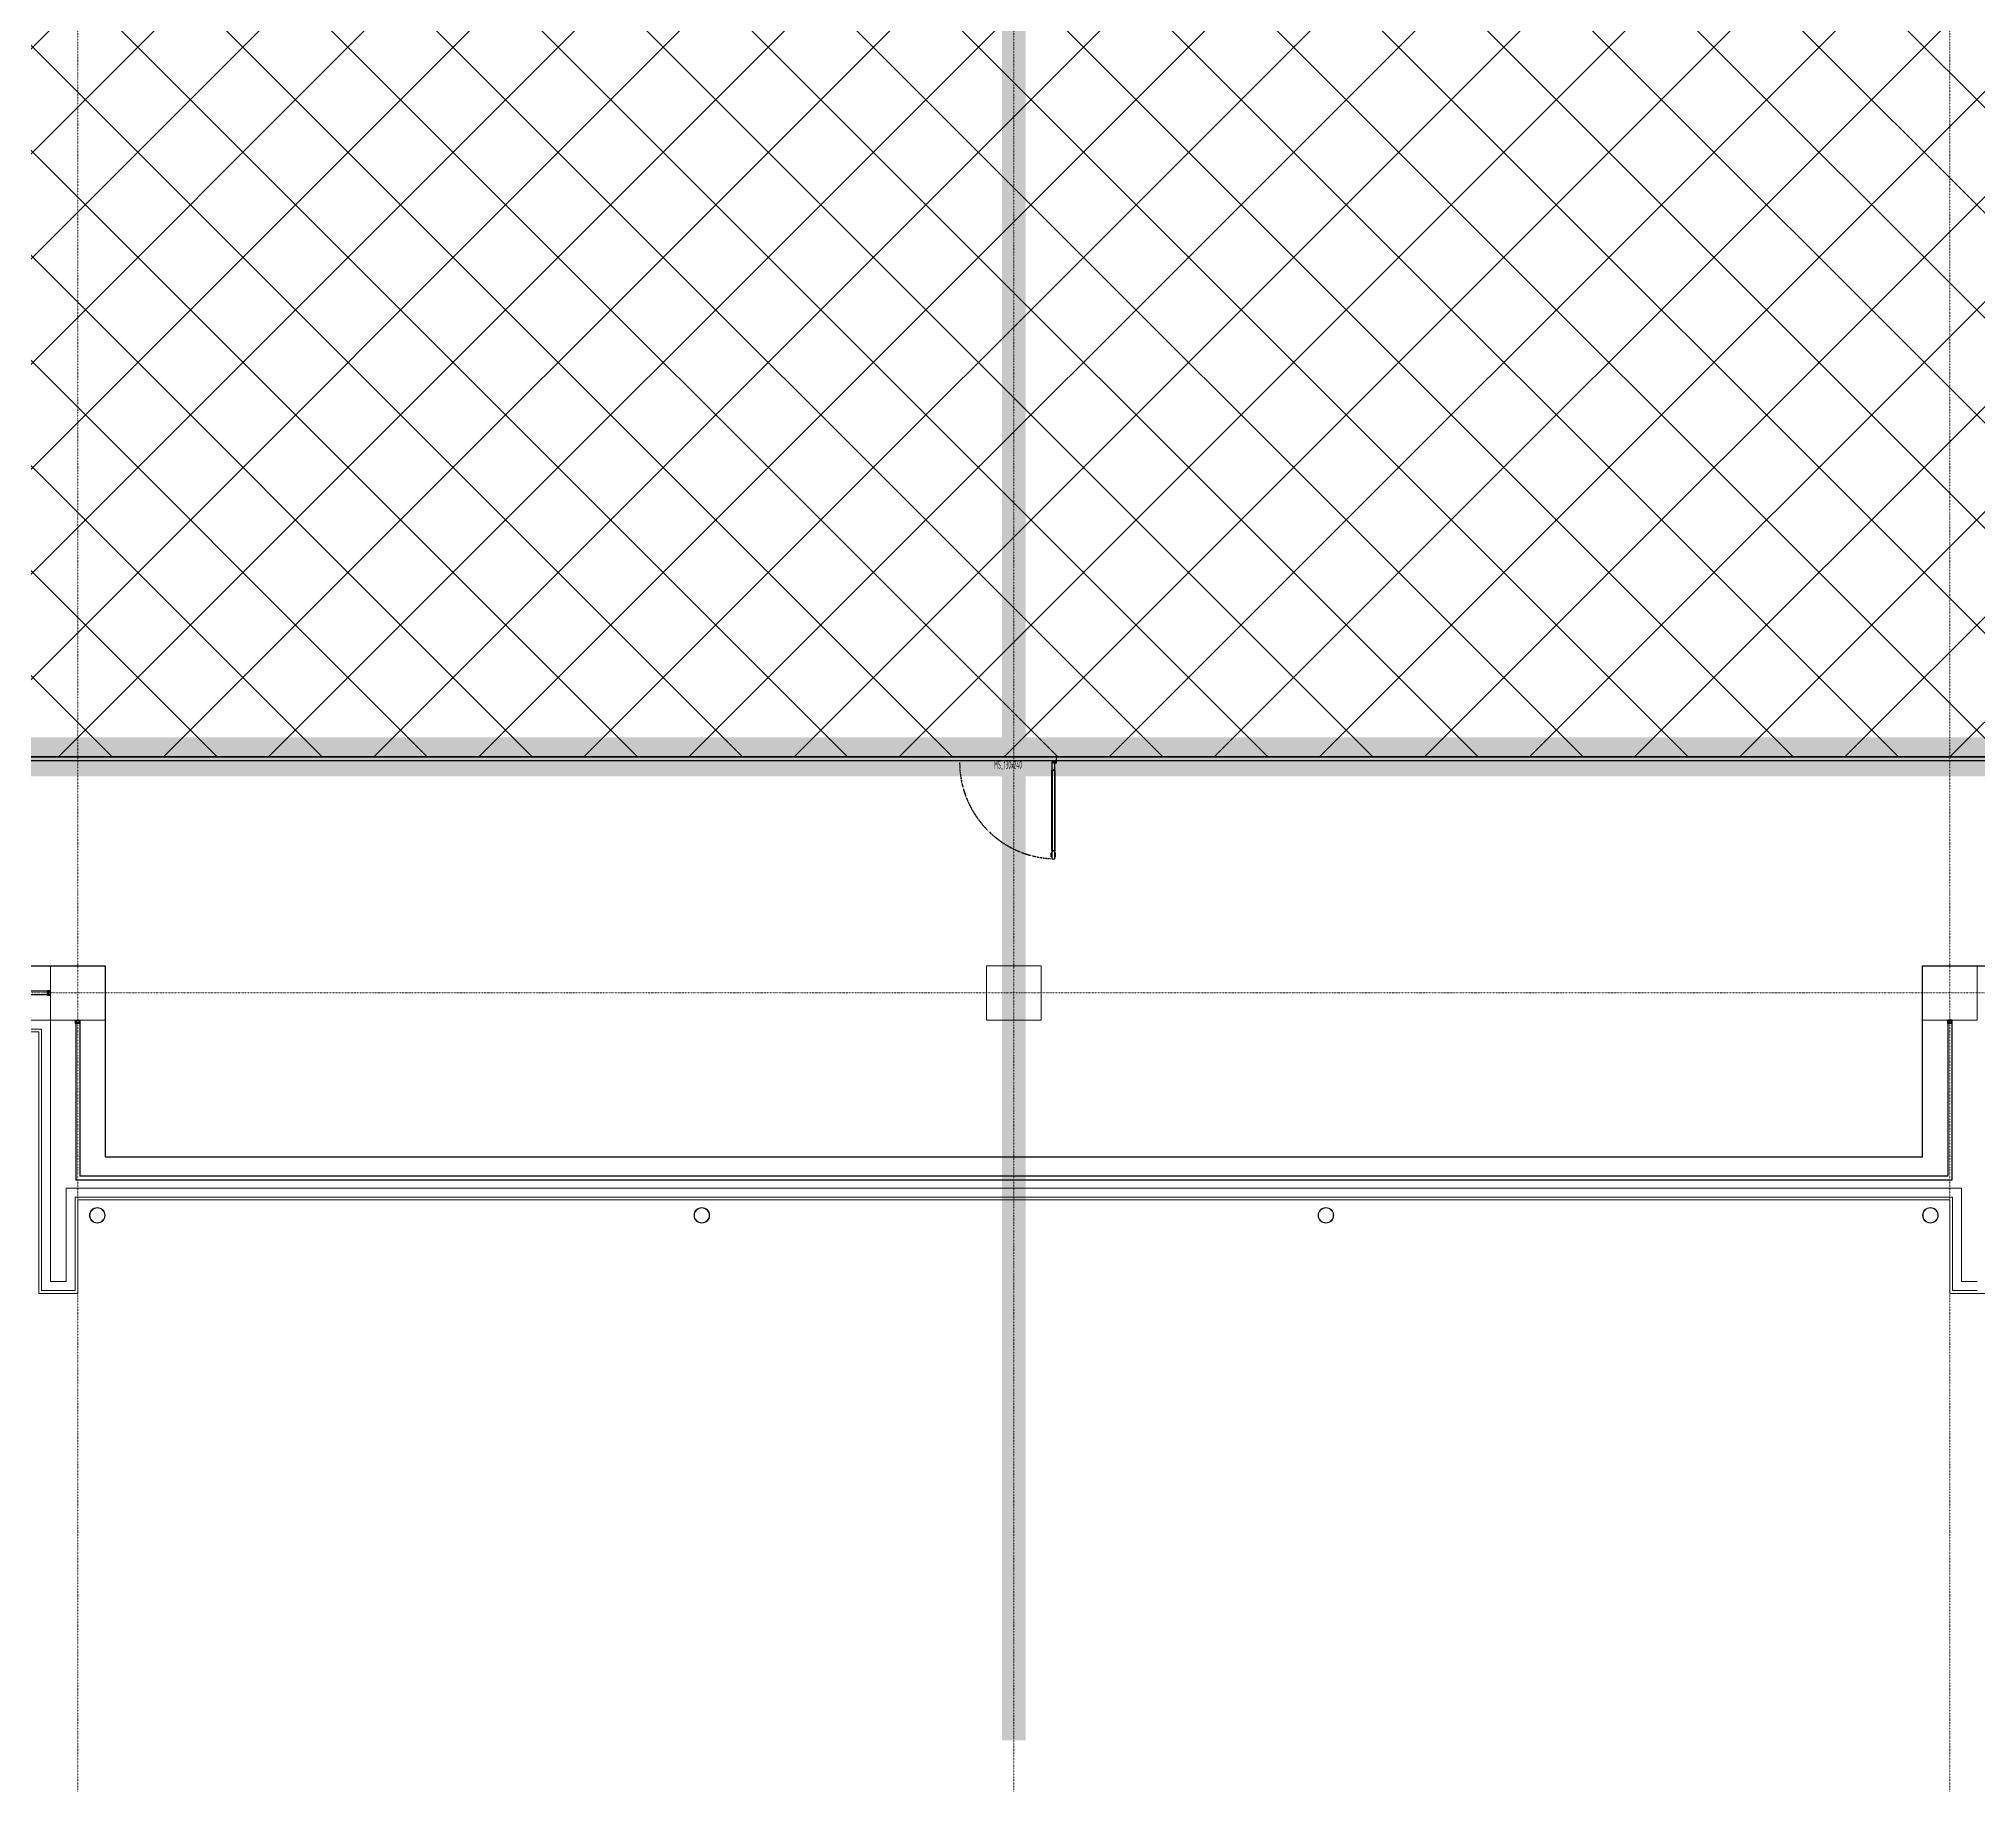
# Model space of a CAD drawing. Extents: x -32000 to 290600, y -106160 to 131250.
# Drawn here: x 126700 to 151550, y -10141 to 12230 of the extents above; entities that cross this region are included whole.
import ezdxf
from ezdxf.enums import TextEntityAlignment as Align

# ---------------------------------------------------------------- set-up
doc = ezdxf.new("R2010")
doc.units = 0
doc.header["$LTSCALE"] = 5
for name, pattern in [('DASHDOT2', [0.5, 0.25, -0.125, 0, -0.125]), ('DIVIDE', [1.25, 0.5, -0.25, 0, -0.25, 0, -0.25]), ('H12PL3$0$JJP_三點線', [0.9, 0.3, -0.15, 0, -0.15, 0, -0.15, 0, -0.15]), ('XFDP30-200K$0$HIDDEN', [0.3, 0.2, -0.1])]:
    doc.linetypes.add(name, pattern=pattern)
for name, color, linetype in [('A-100T', 140, 'Continuous'), ('A-CLEANLINESS-Area', 6, 'DASHDOT2'), ('area code', 5, 'Continuous'), ('H12PL3$0$A-OBJE-MEP', 252, 'Continuous'), ('H12PL3$0$A-WALL-EX', 252, 'Continuous'), ('H12PL3$0$S-COL', 252, 'Continuous'), ('H12PL3$0$S-GRID', 252, 'Continuous'), ('XFDP30-200K$0$A-Door (200K)', 2, 'Continuous'), ('XFDP30-200K$0$A-Partition-Col (200K)', 1, 'Continuous'), ('XFDP30-200K$0$A-W-P1S (200K)', 2, 'Continuous'), ('XFDP30-200K$0$A-W-R1 (Rockwool) (200K)', 2, 'Continuous')]:
    doc.layers.add(name, color=color, linetype=linetype)
doc.layers.add('XFDP30-200K$0$A-Area (200K)', color=7, linetype='Continuous', plot=False)
doc.styles.add('XFDP30-200K$0$AA-TXT', font='isocp.shx', dxfattribs={"width": 0.8, "bigfont": 'china.shx'})

# ---------------------------------------------------------------- blocks, each defined once
blk = doc.blocks.new('XFDP30-200K$0$TP1-50-Partition_Col-side')
blk.add_lwpolyline([(-2.5, -4), (-2.5, -3.9), (-2.6, -3.9), (-2.5, -3), (-2.5, -0.3), (-2.4, -0.2), (-0.7, -0.2), (-0.5, -0.2), (-0.1, -0.2), (0, -0.2), (0, -0.2), (0.5, -0.2), (0.6, -0.2), (2.4, -0.2), (2.5, -0.3), (2.5, -3), (2.6, -3.9), (2.5, -3.9), (2.5, -4), (2.7, -4), (2.7, 0), (-2.7, 0), (-2.7, -4)], close=True)
for points in [[(-1.6, -2.1), (-2.3, -2.1, 0.414213), (-2.4, -2.2), (-2.4, -3.6), (-2.5, -3.6), (-2.5, -2.2, -0.414213), (-2.3, -2), (-1.6, -2), (-1.6, -2.1)], [(1.6, -2.1), (2.3, -2.1, -0.414213), (2.4, -2.2), (2.4, -3.6), (2.5, -3.6), (2.5, -2.2, 0.414213), (2.3, -2), (1.6, -2), (1.6, -2.1)]]:
    blk.add_lwpolyline(points, format="xyb")
blk.add_lwpolyline([(2.2, -3.6), (-2.2, -3.6, -0.414214), (-2.3, -3.5), (-2.3, -2.6, -0.414214), (-2.2, -2.5), (-1.3, -2.5, 0.414214), (-1.1, -2.3), (-1.1, -2.2, 0.414214), (-1.3, -2.1), (-1.9, -2.1), (-1.9, -2.1), (-1.3, -2.1, -0.414214), (-1.2, -2.2), (-1.2, -2.3, -0.414214), (-1.3, -2.4), (-2.2, -2.4, 0.414214), (-2.4, -2.6), (-2.4, -3.5, 0.414214), (-2.2, -3.6), (2.2, -3.6, 0.414214), (2.4, -3.5), (2.4, -2.6, 0.414214), (2.2, -2.4), (1.3, -2.4, -0.414214), (1.2, -2.3), (1.2, -2.2, -0.414214), (1.3, -2.1), (1.9, -2.1), (1.9, -2.1), (1.3, -2.1, 0.414214), (1.1, -2.2), (1.1, -2.3, 0.414214), (1.3, -2.5), (2.2, -2.5, -0.414214), (2.3, -2.6), (2.3, -3.5, -0.414214)], format="xyb", close=True)
blk = doc.blocks.new('XFDP30-200K$0$GAD2205')
blk.add_lwpolyline([(0, 1), (0, 1), (-18, 1, -0.414214), (-18, 2), (-18, 3, -0.414214), (-18, 3), (-14, 3, 0.414214), (-13, 4), (-13, 4, 0.414214), (-14, 4), (-18, 4, -0.414214), (-18, 5), (-18, 12, -0.414214), (-18, 12), (-18, 12, 0.414214), (-18, 12), (-18, 14, 0.72636), (-19, 14), (-19, 13, 0.158507), (-19, 13), (-19, 0, 0.414214), (-19, 0), (19, 0, 0.414214), (19, 0), (19, 13, 0.158507), (19, 13), (19, 14, 0.72636), (18, 14), (18, 12, 0.414214), (18, 12, -0.414214), (18, 12), (18, 5, -0.414214), (18, 4), (14, 4, 0.414214), (13, 4), (13, 4, 0.414214), (14, 3), (18, 3, -0.414214), (18, 3), (18, 2, -0.414214), (18, 1), (0, 1)], format="xyb", close=True)
blk = doc.blocks.new('XFDP30-200K$0$Door-S130a')
for p, q in [((8.8, 120.4), (8.8, 125.3)), ((8.8, 125.3), (9.6, 125.3)), ((9.6, 125.3), (9.6, 120.4)), ((9.6, 120.4), (8.8, 120.4))]:
    blk.add_line(p, q)
blk.add_lwpolyline([(4.8, 120.4), (4.8, 125.3), (4, 125.3), (4, 120.4)], close=True)
at = {"ltscale": 5}
for points in [[(8.8, 117.8), (8.8, 127.9), (4.8, 127.9), (4.8, 117.8)], [(5, 117.5), (5, 14.8), (5, 14.8), (5, 117.5)], [(8.6, 14.8), (8.5, 14.8), (8.5, 117.5), (8.6, 117.5)], [(8.8, 4.3), (8.8, 14.4), (4.8, 14.4), (4.8, 4.3)]]:
    blk.add_lwpolyline(points, close=True, dxfattribs=at)
blk.add_lwpolyline([(4.8, 117.9), (4.8, 116.7, 0.158507), (4.9, 116.7), (4.9, 116.5, 0.72636), (5, 116.6), (5, 116.7, 0.414214), (5, 116.7, -0.414214), (4.9, 116.8), (4.9, 117.5, -0.414214), (5, 117.5), (5.4, 117.5, 0.414214), (5.4, 117.5), (5.4, 117.6, 0.414214), (5.4, 117.6), (5, 117.6, -0.414214), (4.9, 117.6), (4.9, 117.8, -0.414214), (5, 117.8), (6.8, 117.8), (6.8, 117.8), (6.8, 117.8), (8.6, 117.8, -0.414214), (8.6, 117.8), (8.6, 117.6, -0.414214), (8.6, 117.6), (8.2, 117.6, 0.414214), (8.1, 117.6), (8.1, 117.5, 0.414214), (8.2, 117.5), (8.6, 117.5, -0.414214), (8.6, 117.5), (8.6, 116.8, -0.414214), (8.6, 116.7), (8.6, 116.7, 0.414214), (8.6, 116.7), (8.6, 116.6, 0.72636), (8.6, 116.5), (8.7, 116.7, 0.158507), (8.7, 116.7), (8.7, 117.9, 0.414214), (8.7, 117.9), (4.9, 117.9, 0.414214)], format="xyb", close=True, dxfattribs=at)
at = {"ltscale": 500}
for points in [[(3.2, -0.6), (3.2, 3.9), (3, 3.9), (3, -0.6)], [(8.5, 4.8), (4, 4.8), (4, 4.6), (8.5, 4.6)]]:
    blk.add_lwpolyline(points, close=True, dxfattribs=at)
at = {"linetype": 'XFDP30-200K$0$HIDDEN', "ltscale": 0.1}
blk.add_arc((3.4, 4.4), 123.6, 0, 86.7594, dxfattribs=at)
at = {"ltscale": 500, "extrusion": (0, 0, -1)}
blk.add_ellipse((3.4, 4.4), major_axis=(-0.495, 0.495), ratio=1, start_param=5.497787, end_param=11.780972, dxfattribs=at)
at = {"ltscale": 5, "xscale": 0.1000000000058208, "yscale": 0.1000000000058208, "zscale": 0.1000000000058208}
blk.add_blockref('XFDP30-200K$0$GAD2205', (6.8, 14.3), dxfattribs=at)
at = {"color": 9, "style": 'XFDP30-200K$0$AA-TXT', "width": 0.45}
blk.add_attdef('130X240', text='', height=10, dxfattribs=at).set_placement((65, 10), align=Align.MIDDLE_CENTER)
blk = doc.blocks.new('XFDP30-200K')
at = {"layer": 'XFDP30-200K$0$A-Area (200K)'}
blk.add_lwpolyline([(174600, 89650), (43650, 89650), (43650, 85450), (18450, 85450), (18450, 60390), (23000, 60390), (23000, 55815), (18449, 55815), (18449, 350), (127550, 350), (127550, -2100), (150850, -2100), (150850, 350), (174600, 350)], close=True, dxfattribs=at)
at = {"layer": 'XFDP30-200K$0$A-W-P1S (200K)'}
for p, q in [((167375, 3025, 0), (18625, 3025)), ((167375, 2975, 0), (18575, 2975))]:
    blk.add_line(p, q, dxfattribs=at)
at = {"layer": 'XFDP30-200K$0$A-W-R1 (Rockwool) (200K)'}
for p, q in [((126850, 25, 0), (119150, 25, 0)), ((126850, -25, 0), (119150, -25, 0)), ((127175, -350, 0), (127175, -2400, 0)), ((127225, -350, 0), (127225, -2350, 0)), ((151175, -350, 0), (151175, -2350, 0)), ((151225, -350, 0), (151225, -2400, 0)), ((151225, -2400, 0), (127175, -2400, 0)), ((151175, -2350, 0), (127225, -2350, 0))]:
    blk.add_line(p, q, dxfattribs=at)
at = {"layer": 'XFDP30-200K$0$A-Door (200K)'}
ref = blk.add_blockref('XFDP30-200K$0$Door-S130a', (139775, 3000), dxfattribs=dict(at, xscale=10, yscale=10, zscale=10, rotation=180))
ref.add_attrib('130X240', 'MS_130x240', dxfattribs={"layer": '0', "color": 9, "height": 100, "style": 'XFDP30-200K$0$AA-TXT', "width": 0.45}).set_placement((139125, 2925), align=Align.MIDDLE_CENTER)
at = {"layer": 'XFDP30-200K$0$A-Partition-Col (200K)', "xscale": 10, "yscale": 10, "zscale": 10, "rotation": 270}
blk.add_blockref('XFDP30-200K$0$TP1-50-Partition_Col-side', (126850, 0), dxfattribs=at)
at = {"layer": 'XFDP30-200K$0$A-Partition-Col (200K)', "yscale": 10, "zscale": 10}
for p, xscale in [((127200, -350), -10), ((151200, -350), 10)]:
    blk.add_blockref('XFDP30-200K$0$TP1-50-Partition_Col-side', p, dxfattribs=dict(at, xscale=xscale))
blk = doc.blocks.new('H12PL3')
at = {"layer": 'H12PL3$0$A-OBJE-MEP', "lineweight": 0, "flags": 128}
for points in [[(127545, -2850, 1), (127355, -2850, 1)], [(135295, -2850, 1), (135105, -2850, 1)], [(143295, -2850, 1), (143105, -2850, 1)], [(151045, -2850, 1), (150855, -2850, 1)]]:
    blk.add_lwpolyline(points, format="xyb", close=True, dxfattribs=at)
at = {"layer": 'H12PL3$0$A-OBJE-MEP', "lineweight": 0}
for centre in [(127450, -2850), (135200, -2850), (143200, -2850), (150950, -2850)]:
    blk.add_circle(centre, 100, dxfattribs=at)
at = {"layer": 'H12PL3$0$A-WALL-EX', "lineweight": 0}
for p, q in [((126700, -465), (83000, -465)), ((126735, -465), (126700, -465)), ((126735, -465), (126700, -465)), ((126735, -500), (126735, -465)), ((126735, -3815), (126735, -500)), ((127165, -2615), (127165, -2650)), ((127165, -2615), (127165, -2650)), ((127200, -2615), (127165, -2615)), ((127165, -2650), (127165, -3815)), ((151200, -2615), (127200, -2615)), ((151235, -2615), (151200, -2615)), ((151235, -2650), (151235, -2615)), ((151235, -2650), (151235, -2615)), ((151235, -3815), (151235, -2650)), ((126735, -3815), (126850, -3815)), ((126735, -3815), (126850, -3815)), ((127050, -3815), (126850, -3815)), ((127050, -3815), (127165, -3815)), ((127050, -3815), (127165, -3815)), ((151235, -3815), (151350, -3815)), ((151235, -3815), (151350, -3815)), ((151550, -3815), (151350, -3815))]:
    blk.add_line(p, q, dxfattribs=at)
at = {"layer": 'H12PL3$0$A-WALL-EX', "lineweight": 0, "flags": 128}
for points in [[(126735, -350), (83000, -350)], [(126850, -350), (126735, -350)], [(126850, -3700), (126850, -350)], [(83000, -500), (126700, -500)], [(126700, -500), (126700, -3850)], [(127050, -2500), (127050, -2615)], [(151350, -2500), (127050, -2500)], [(127050, -2615), (127050, -3700)], [(151200, -2650), (127200, -2650)], [(151200, -2650), (127200, -2650)], [(151200, -2650), (127200, -2650)], [(151200, -2650), (127200, -2650)], [(151200, -2650), (127200, -2650)], [(127200, -3850), (127200, -2650)], [(127200, -2650), (151200, -2650)], [(151200, -2650), (151200, -3850)], [(151350, -2500), (151350, -2615)], [(151350, -3700), (151350, -2615)], [(127050, -3700), (126850, -3700)], [(151550, -3700), (151350, -3700)], [(126700, -3850), (126735, -3850)], [(126735, -3850), (127165, -3850)], [(127200, -3850), (127165, -3850)], [(151200, -3850), (151235, -3850)], [(151235, -3850), (151665, -3850)]]:
    blk.add_lwpolyline(points, dxfattribs=at)
at = {"layer": 'H12PL3$0$S-COL', "lineweight": 0, "flags": 128}
for points in [[(126850, -350), (127550, -350), (127550, 350), (126850, 350)], [(138850, -350), (139550, -350), (139550, 350), (138850, 350)], [(150850, 350), (150850, -350), (151550, -350), (151550, 350)]]:
    blk.add_lwpolyline(points, close=True, dxfattribs=at)
at = {"layer": 'H12PL3$0$S-GRID', "linetype": 'H12PL3$0$JJP_三點線', "lineweight": 0}
for p, q in [((127200, 128250), (127200, -28000)), ((139200, 128250), (139200, -28000)), ((151200, 128250), (151200, -28000)), ((-29000, 0), (289600, 0))]:
    blk.add_line(p, q, dxfattribs=at)
blk.add_blockref('XFDP30-200K', (0, 0))

msp = doc.modelspace()

# ---------------------------------------------------------------- hatches: boundary and pattern name
at = {"layer": 'A-100T'}
h = msp.add_hatch(dxfattribs=at)
h.set_pattern_fill('ANSI37', color=256, scale=300, style=0)
h.paths.add_polyline_path([(175775, 86975), (43825, 86975), (43825, 85350), (18625, 85350), (18625, 60490), (23100, 60490), (23100, 55715), (18625, 55715), (18625, 3025), (167375, 3025), (167375, 11425), (175775, 11425)])
h.paths.add_polyline_path([(127650, 74550), (126750, 74550), (126750, 75450), (127650, 75450)], flags=16)
h.paths.add_polyline_path([(151650, 74550), (150750, 74550), (150750, 75450), (151650, 75450)], flags=16)
h.paths.add_polyline_path([(127650, 59550), (126750, 59550), (126750, 60450), (127650, 60450)], flags=16)
h.paths.add_polyline_path([(151650, 59550), (150750, 59550), (150750, 60450), (151650, 60450)], flags=16)
h.paths.add_polyline_path([(155010, 59550), (160054, 59550), (160054, 60450), (155010, 60450)], flags=16)
h.paths.add_polyline_path([(118350, 59550), (123394, 59550), (123394, 60450), (118350, 60450)], flags=16)
h.paths.add_polyline_path([(101550, 59550), (106594, 59550), (106594, 60450), (101550, 60450)], flags=16)
h.paths.add_polyline_path([(84750, 59550), (89794, 59550), (89794, 60450), (84750, 60450)], flags=16)
h.paths.add_polyline_path([(67950, 59550), (72994, 59550), (72994, 60450), (67950, 60450)], flags=16)
h.paths.add_polyline_path([(51150, 59550), (56194, 59550), (56194, 60450), (51150, 60450)], flags=16)
h.paths.add_polyline_path([(34350, 59550), (39394, 59550), (39394, 60450), (34350, 60450)], flags=16)
h.paths.add_polyline_path([(127650, 44550), (126750, 44550), (126750, 45450), (127650, 45450)], flags=16)
h.paths.add_polyline_path([(151650, 44550), (150750, 44550), (150750, 45450), (151650, 45450)], flags=16)
h.paths.add_polyline_path([(117875, 45075), (110175, 45075), (110175, 48535), (117875, 48535)], flags=16)
h.paths.add_polyline_path([(167075, 45075), (159375, 45075), (159375, 48535), (167075, 48535)], flags=16)
h.paths.add_polyline_path([(122610, 29550), (127654, 29550), (127654, 30450), (122610, 30450)], flags=16)
h.paths.add_polyline_path([(155010, 29550), (160054, 29550), (160054, 30450), (155010, 30450)], flags=16)
h.paths.add_polyline_path([(101550, 29550), (106594, 29550), (106594, 30450), (101550, 30450)], flags=16)
h.paths.add_polyline_path([(84750, 29550), (89794, 29550), (89794, 30450), (84750, 30450)], flags=16)
h.paths.add_polyline_path([(67950, 29550), (72994, 29550), (72994, 30450), (67950, 30450)], flags=16)
h.paths.add_polyline_path([(51150, 29550), (56194, 29550), (56194, 30450), (51150, 30450)], flags=16)
h.paths.add_polyline_path([(34350, 29550), (39394, 29550), (39394, 30450), (34350, 30450)], flags=16)
h.paths.add_polyline_path([(119250, 29550), (118350, 29550), (118350, 30450), (119250, 30450)], flags=16)
h.paths.add_polyline_path([(151650, 29550), (150750, 29550), (150750, 30450), (151650, 30450)], flags=16)
h.paths.add_polyline_path([(127650, 14550), (126750, 14550), (126750, 15450), (127650, 15450)], flags=16)
h.paths.add_polyline_path([(151650, 14550), (150750, 14550), (150750, 15450), (151650, 15450)], flags=16)

# ---------------------------------------------------------------- linework, layer by layer
msp.add_lwpolyline([(175775, 86975), (43825, 86975), (43825, 85350), (18625, 85350), (18625, 60490), (23100, 60490), (23100, 55715), (18625, 55715), (18625, 3025), (167375, 3025), (167375, 11425), (175775, 11425)], close=True, dxfattribs=at)
at = {"layer": 'A-CLEANLINESS-Area', "const_width": 500}
msp.add_lwpolyline([(175775, 86975), (43825, 86975), (43825, 85350), (18625, 85350), (18625, 60490), (23100, 60490), (23100, 55715), (18625, 55715), (18625, 3025), (167375, 3025), (167375, 11425), (175775, 11425)], close=True, dxfattribs=at)
at = {"layer": 'area code', "color": 5, "linetype": 'DIVIDE', "const_width": 300}
msp.add_lwpolyline([(139200, 103179), (139200, -9579)], dxfattribs=at)

# ---------------------------------------------------------------- block references
msp.add_blockref('H12PL3', (0, 0))

doc.saveas('drawing.dxf')
